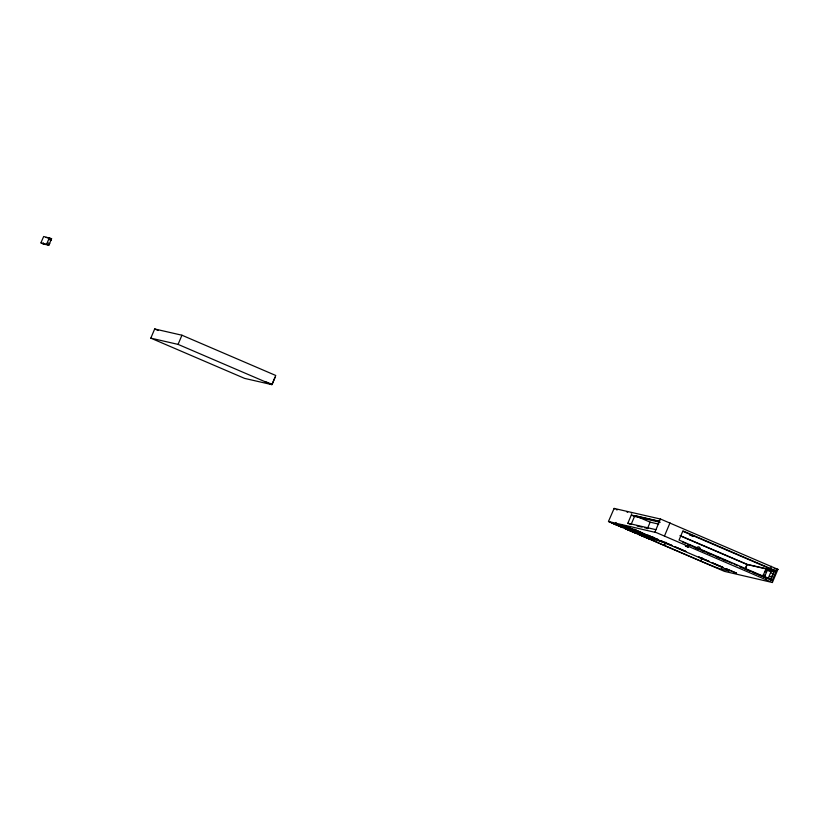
<?xml version="1.0" encoding="UTF-8"?>
<svg xmlns="http://www.w3.org/2000/svg" width="819" height="819" viewBox="0 0 819 819"><rect width="100%" height="100%" fill="white"/><g stroke="black" fill="none" stroke-linecap="round" stroke-linejoin="round"><path stroke-width="1.23" d="M764.434 576.965L767.28 570.474L771.846 571.447M762.806 576.146L765.683 569.737L772.45 571.478M43.387 242.864L43.233 243.97L48.864 245.219L51.587 238.698L43.673 236.507L40.96 242.711L43.233 243.97M48.792 245.239L46.57 244.287L49.365 237.745M769.543 578.357L768.406 577.876L771.314 570.997M150.809 338.145L154.689 328.972L181.941 335.217L275.757 375.471L271.888 384.643L244.625 378.398L150.809 338.145L178.071 344.389L271.888 384.643M178.071 344.389L181.941 335.217M608.599 521.519L656.51 532.667L772.481 582.534L724.457 571.365L608.445 521.508L614.127 508.415L660.605 519.072L778.05 569.43L774.252 568.581M615.1 524.621L616.021 522.43M659.295 521.201L634.868 515.612L631.06 524.61L627.845 523.228L631.306 515.049L659.397 521.478M647.389 528.716L650.153 522.164L658.701 524.119M650.706 536.445L650.01 538.083L644.092 535.78L648.013 537.622L648.699 535.984M654.903 532.125L660.431 519.021M654.647 538.257L647.809 535.186L658.435 539.69L654.647 538.257L654.33 539.076L648.413 536.773L652.333 538.615L653.03 536.977M664.496 535.933L670.024 522.829M665.867 542.219L664.485 545.495L700.747 561.056A19.226 0.604 22.9 0 0 721.293 569.195M700.747 561.056L702.129 557.78M722.297 567.045L721.375 569.236L728.93 570.966M745.055 569.082L747 564.486L680.149 535.81M745.249 569.154L747.184 564.567L774.446 570.812L770.566 579.985M765.867 579.422L766.625 577.63L679.043 540.059L682.923 530.876L776.177 570.997L772.297 580.18L770.505 579.77M770.505 568.447L771.406 566.318M770.444 579.924L774.313 570.751M772.368 582.524L777.907 569.42M614.127 508.415L614.956 508.968M46.007 237.418L51.587 238.698M41.011 243.018L46.57 244.287M265.059 381.808L267.281 382.309M267.793 382.975L272.348 383.947L275.03 377.457M660.175 522.297L634.52 516.42L631.306 515.049M627.845 523.228L655.937 529.668M637.172 526.013L642.055 527.129M644.502 527.692L648.167 528.531M648.013 537.622L650.01 538.083M652.333 538.615L654.33 539.076M658.128 540.591L650.573 538.851A19.226 0.604 22.9 0 0 664.465 545.495M776.177 570.997L747.092 564.332L680.251 535.657M768.406 577.876L762.858 576.596L763.779 576.996M764.496 577.303L766.717 577.815M631.644 513.114L631.285 513.103M626.955 512.018L627.733 512.295M633.179 530.784L635.984 531.797L628.634 528.511M633.22 530.927L630.415 529.913L637.755 533.189M688.329 545.474L687.274 545.034M641.973 532.8L634.131 529.309L649.856 536.425L642.014 532.934M632.882 529.34L636.179 530.558L625.562 526.054L640.304 532.78L621.078 525.03L628.398 528.316M632.954 529.504L629.657 528.286L630.569 528.787M624.078 527.323L616.738 524.047L631.5 530.773L624.16 527.487M637.837 533.353L645.188 536.64L635.779 532.8L634.53 532.145L641.062 534.408L625.358 527.323L631.705 529.524L630.784 529.033M686.844 546.457C681.521 544.379 692.29 548.72 686.813 546.58M687.632 545.055L688.441 545.403M48.956 239.445L51.177 240.397M47.574 242.721L49.795 243.673M682.882 531.336L774.354 570.577M765.755 569.717L767.403 570.423M770.894 572.87L772.02 573.361M634.868 515.612L650.153 522.164M764.659 571.447L766.297 572.153M769.512 576.146L770.638 576.637M763.277 574.723L764.915 575.429M682.555 542.035L686.066 543.54M688.41 544.553L731.807 563.165M734.152 564.168L737.663 565.683M740.018 566.687L762.294 576.248M764.639 577.252L769.328 579.268M688.349 544.707L690.693 545.71M694.215 547.215L698.904 549.232M701.248 550.235L704.77 551.75M707.114 552.753L710.626 554.258M716.492 556.777L720.014 558.282M722.358 559.295L725.88 560.8M739.946 566.84L742.29 567.843M745.812 569.359L750.501 571.365M752.845 572.379L756.367 573.884M758.711 574.887L762.233 576.402M695.28 547.88L698.802 549.385M154.689 328.972L158.2 330.487M766.625 577.63L772.297 580.18M616.482 509.684L617.106 509.971M644.246 534.653L643.355 534.152L653.982 538.656L634.756 530.896L645.382 535.401L644.471 534.899M658.22 540.622A19.226 0.604 22.9 0 1 678.777 548.771L715.028 564.322A19.226 0.604 22.9 0 1 728.849 570.925M696.611 548.259A1.781 1.751 -77.1 0 1 698.945 546.969A1.781 1.751 -77.1 0 1 699.866 549.477M611.824 522.901L622.44 527.405L611.824 522.901M625.501 528.777L636.117 533.271L625.573 528.787M639.035 533.159L649.662 537.663L639.107 533.169M639.178 534.643L649.805 539.148L639.25 534.653M652.917 537.786L663.533 542.291L652.917 537.786M661.517 541.042L672.133 545.546L661.517 541.042M675.194 546.908L685.81 551.412L675.194 546.908M698.525 556.92L709.141 561.424L698.587 556.93M712.202 562.786L722.829 567.291L712.202 562.786M725.88 568.662L736.506 573.157L725.88 568.662M689.659 534.766L693.304 536.322L689.659 534.766"/></g></svg>
